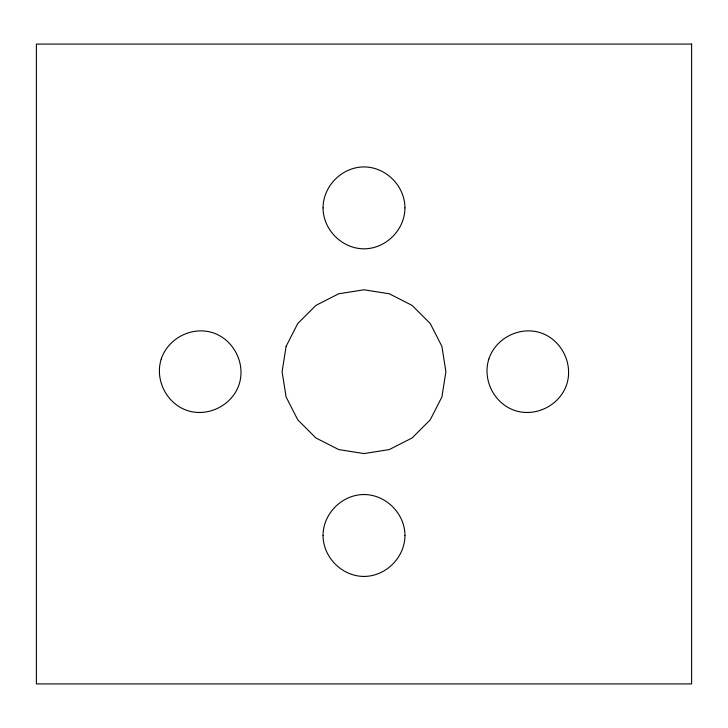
<?xml version="1.0" encoding="UTF-8"?>
<svg xmlns="http://www.w3.org/2000/svg" width="728" height="728" viewBox="0 0 728 728"><rect width="100%" height="100%" fill="white"/><g stroke="black" fill="none" stroke-linecap="round" stroke-linejoin="round"><path stroke-width="1.09" d="M323.05 207.88C323.114 185.94 342.06 166.985 364 166.93C385.94 166.985 404.886 185.94 404.95 207.88M323.05 535.48C323.114 513.54 342.06 494.585 364 494.53C385.94 494.585 404.886 513.54 404.95 535.48M404.95 207.88C404.886 229.821 385.94 248.767 364 248.83C342.06 248.767 323.114 229.821 323.05 207.88M404.95 535.48C404.886 557.42 385.94 576.367 364 576.43M364 576.43C342.06 576.367 323.114 557.42 323.05 535.48M161.252 359.022C154.536 379.907 166.703 403.785 187.542 410.619C208.426 417.344 232.314 405.178 239.148 384.329C245.864 363.445 233.697 339.567 212.858 332.732C191.974 326.007 168.086 338.174 161.252 359.022M286.104 346.373L282.1 371.68L286.104 396.988L297.743 419.819L315.861 437.938L338.693 449.567L364 453.58L389.307 449.567L412.139 437.938L430.257 419.819L441.896 396.988L445.9 371.68L441.896 346.373L430.257 323.541L412.139 305.423L389.307 293.784L364 289.78L338.693 293.784L315.861 305.423L297.743 323.541L286.104 346.373M488.852 359.022C482.136 379.907 494.303 403.785 515.142 410.619C536.026 417.344 559.914 405.178 566.748 384.329C573.464 363.445 561.297 339.567 540.458 332.732C519.574 326.007 495.686 338.174 488.852 359.022M691.6 44.08L36.4 44.08L36.4 683.92L691.6 683.92L691.6 44.08"/></g></svg>
